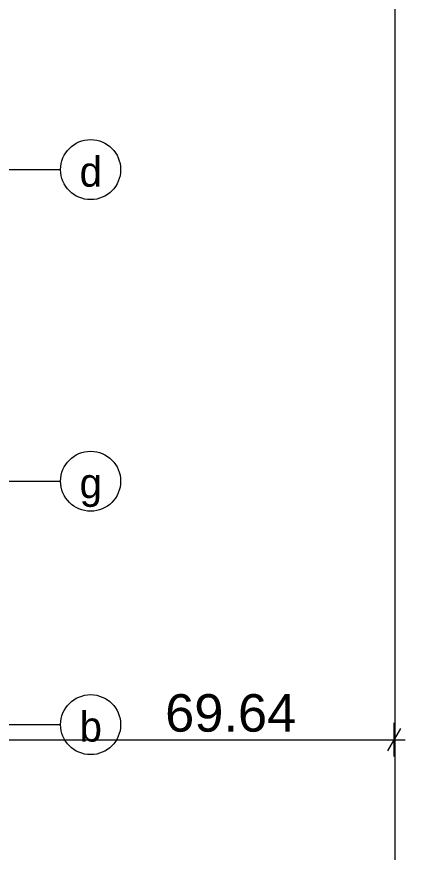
# Model space of a CAD drawing. Header units: millimetres. Extents: x 475159934 to 476245151, y 4620917055 to 4621447368.
# Drawn here: x 475300186 to 475305367, y 4621093515 to 4621104655 of the extents above; entities that cross this region are included whole.
import ezdxf

# ---------------------------------------------------------------- set-up
doc = ezdxf.new("R2010")
doc.units = ezdxf.units.MM
doc.header["$MEASUREMENT"] = 0
for name, color, linetype, lineweight in [('0_Pen_No__42_Pen_No__250_Pen_No__5', 5, 'Continuous', 0), ('Annotation - Text_Pen_No__7_Pen_No__5', 5, 'Continuous', 0), ('New_Structural - Bearing_Pen_No__1', 1, 'Continuous', 0), ('zoma_Pen_No__1', 1, 'Continuous', 0), ('zoma_Pen_No__5_Pen_No__5', 5, 'Continuous', 0)]:
    doc.layers.add(name, color=color, linetype=linetype, lineweight=lineweight)
doc.layers.add('zoma', color=7, linetype='Continuous')
doc.styles.add('GENERATED_STYLE_3', font='arial.ttf')
doc.styles.add('GENERATED_STYLE_4', font='ACADMTAV.TTF')
doc.linetypes.add('Break', pattern='A,0,[1,12. бѓљбѓ\x98бѓЎбѓ\x98 бѓ’бѓђбѓ¦бѓ”бѓ‘бѓ”бѓ‘бѓ\x981.Shx,S=15.679026,R=0,X=0,Y=0],-1975.557214,0', length=1975.557214)
doc.dimstyles.new('GENERATED_STYLE__12', dxfattribs={"dimtxt": 500, "dimasz": 228, "dimexe": 0.18, "dimexo": 3, "dimgap": 0, "dimtad": 1, "dimtih": 1, "dimtoh": 1, "dimlfac": 0.001, "dimzin": 0, "dimdsep": 46, "dimtxsty": 'GENERATED_STYLE_3', "dimblk": 'ARROWHEAD_2', "dimblk1": 'ARROWHEAD_2', "dimblk2": 'ARROWHEAD_2', "dimcen": 0.09, "dimclrd": 1, "dimclre": 1, "dimclrt": 1, "dimadec": 0, "dimazin": 0, "dimtfac": 1, "dimtdec": 4, "dimtmove": 2, "dimatfit": 3, "dimfxl": 1, "dimtolj": 1, "dimtzin": 0, "dimarcsym": 0})

# ---------------------------------------------------------------- blocks, each defined once
blk = doc.blocks.new('*D771', base_point=(475826096, 4621095193))
at = {"layer": 'zoma_Pen_No__1', "color": 1, "linetype": 'Continuous', "lineweight": 0, "transparency": 16777216}
for p, q in [((475297124, 4621094791), (475297124, 4621095241)), ((475305221, 4621094791), (475305221, 4621095241)), ((475297211, 4621095166), (475297038, 4621094866)), ((475305134, 4621094866), (475305307, 4621095166)), ((475296978, 4621095016), (475297124, 4621095016)), ((475297124, 4621095016), (475305221, 4621095016)), ((475305221, 4621095016), (475305367, 4621095016))]:
    blk.add_line(p, q, dxfattribs=at)
at = {"layer": 'zoma_Pen_No__1', "color": 1, "lineweight": 0, "transparency": 16777216, "insert": (475302165, 4621095116), "char_height": 500, "attachment_point": 7, "style": 'GENERATED_STYLE_3'}
blk.add_mtext('\\A1;{\\pql;\\fArial|b0|i0|c204|p0;\\W1.000000;69.64}', dxfattribs=at)
blk = doc.blocks.new('ARROWHEAD_2')
at = {"color": 0, "linetype": 'Continuous', "lineweight": 0}
for p, q in [((-0.378, -0.655), (0.378, 0.655)), ((0, 0), (-1, 0))]:
    blk.add_line(p, q, dxfattribs=at)
blk = doc.blocks.new('*D772', base_point=(475826096, 4621095193))
at = {"layer": 'zoma_Pen_No__1', "color": 1, "linetype": 'Continuous', "lineweight": 0, "transparency": 16777216}
for p, q in [((475297211, 4621110366), (475297038, 4621110066)), ((475297124, 4621109991), (475297124, 4621110441)), ((475305134, 4621110066), (475305307, 4621110366)), ((475305221, 4621109991), (475305221, 4621110441)), ((475296978, 4621110216), (475297124, 4621110216)), ((475297124, 4621110216), (475305221, 4621110216)), ((475305221, 4621110216), (475305367, 4621110216))]:
    blk.add_line(p, q, dxfattribs=at)
at = {"layer": 'zoma_Pen_No__1', "color": 1, "lineweight": 0, "transparency": 16777216, "insert": (475302337, 4621110316), "char_height": 500, "attachment_point": 7, "style": 'GENERATED_STYLE_3'}
blk.add_mtext('\\A1;{\\pql;\\fArial|b0|i0|c204|p0;\\W1.000000;69.63}', dxfattribs=at)

msp = doc.modelspace()

# ---------------------------------------------------------------- linework, layer by layer
at = {"layer": '0_Pen_No__42_Pen_No__250_Pen_No__5', "color": 5, "linetype": 'Continuous', "lineweight": 0}
for centre in [(475301171.399, 4621102616.425), (475301171.399, 4621098461.789), (475301171.399, 4621095216.425)]:
    msp.add_circle(centre, 400, dxfattribs=at)
at = {"layer": 'New_Structural - Bearing_Pen_No__1', "color": 1, "linetype": 'Break', "lineweight": 0}
msp.add_line((475305228.097, 4621124116.748), (475305228.097, 4621086190.346), dxfattribs=at)
at = {"layer": 'zoma_Pen_No__5_Pen_No__5', "color": 5, "linetype": 'Continuous', "lineweight": 0}
for p, q in [((475229343.792, 4621102616.425), (475300771.399, 4621102616.425)), ((475229343.792, 4621098461.789), (475300771.399, 4621098461.789)), ((475229343.792, 4621095216.425), (475300771.399, 4621095216.425))]:
    msp.add_line(p, q, dxfattribs=at)

# ---------------------------------------------------------------- texts
at = {"layer": 'Annotation - Text_Pen_No__7_Pen_No__5', "color": 5, "linetype": 'Continuous', "lineweight": 0, "char_height": 400, "attachment_point": 2, "style": 'GENERATED_STYLE_4'}
for s, insert in [('\\A1;{\\pqc;\\fAcadMtavr|b0|i0|c0|p0;\\W1.000000;d}', (475301173.557, 4621102789.545)), ('\\A1;{\\pqc;\\fAcadMtavr|b0|i0|c0|p0;\\W1.000000;g}', (475301173.557, 4621098636.11)), ('\\A1;{\\pqc;\\fAcadMtavr|b0|i0|c0|p0;\\W1.000000;b}', (475301173.557, 4621095390.745))]:
    msp.add_mtext(s, dxfattribs=dict(at, insert=insert))

# ---------------------------------------------------------------- dimensions: what is measured, and where the dimension line sits
at = {"layer": 'zoma', "color": 1, "linetype": 'Continuous', "lineweight": 0}
for base, p2, text, picture, middle in [((475305220.529, 4621110216.424), (475305220.529, 4621110216.424), '69.63', '*D772', (475303174.408, 4621110566.424)), ((475305220.529, 4621095016.424), (475305220.529, 4621095016.424), '69.64', '*D771', (475303002.476, 4621095366.424))]:
    dim = msp.add_linear_dim(base=base, p1=(475297124.35, 4621095016.424), p2=p2, text=text, dimstyle='GENERATED_STYLE__12', dxfattribs=at)
    dim.commit()
    dim.dimension.update_dxf_attribs({"geometry": picture, "text_midpoint": middle, "dimtype": 160})

doc.saveas('drawing.dxf')
